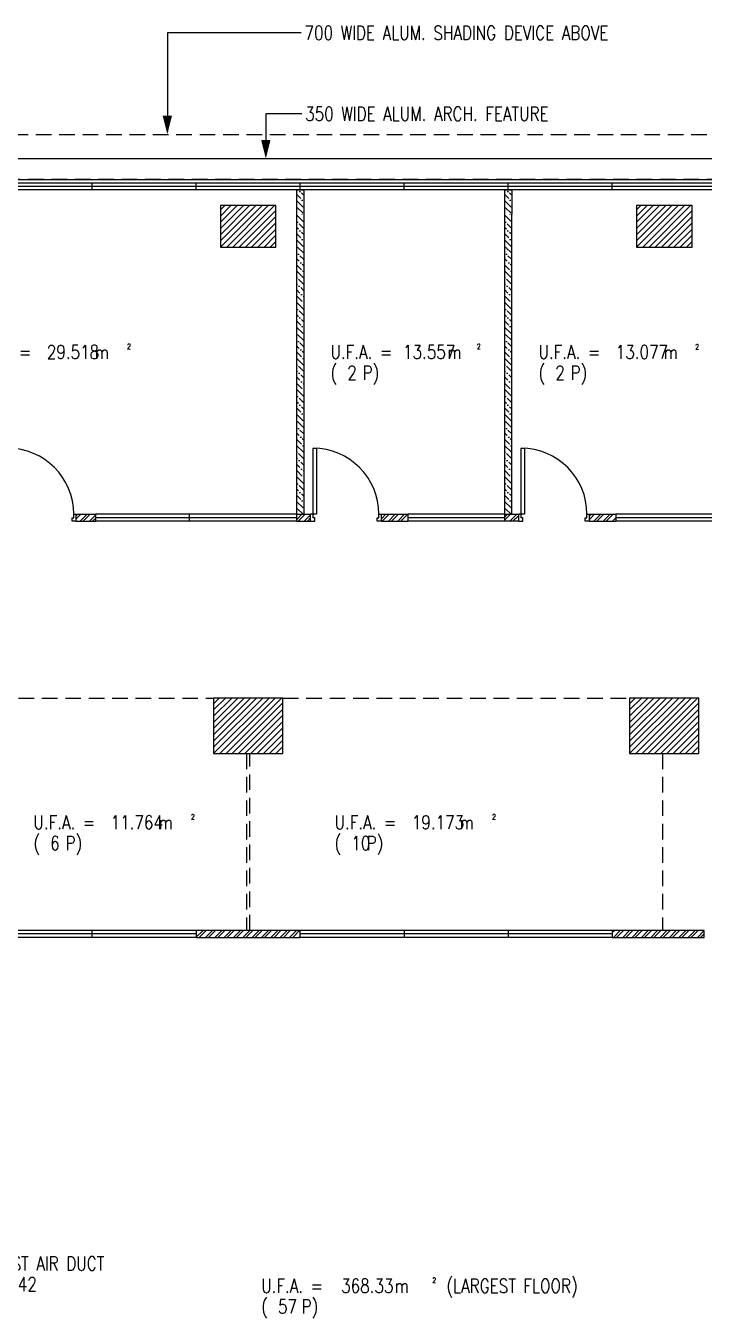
# Model space of a CAD drawing. Header units: millimetres. Extents: x -68474 to 336725, y -113450 to 40976.
# Drawn here: x 312818 to 322600, y -27315 to -8684 of the extents above; entities that cross this region are included whole.
import ezdxf

# ---------------------------------------------------------------- set-up
doc = ezdxf.new("R2010")
doc.units = ezdxf.units.MM
doc.header["$LTSCALE"] = 900
doc.linetypes.add('CYT_152$0$HIDDEN', pattern=[0.375, 0.25, -0.125])
for name, color, linetype in [('CYT_152$0$HATCH', 8, 'Continuous'), ('CYT_152$0$RLP043_N20', 3, 'Continuous'), ('CYT_152$0$RLP043_T20', 3, 'Continuous'), ('CYT_152$0$RLP061', 8, 'Continuous'), ('CYT_152$0$RLP223', 4, 'Continuous'), ('CYT_152$0$RLP223_C', 1, 'Continuous'), ('CYT_152$0$RLP223_H', 8, 'Continuous'), ('CYT_152$0$RLP280', 6, 'Continuous'), ('CYT_152$0$RLP314', 9, 'Continuous'), ('CYT_152$0$RLP315', 1, 'Continuous')]:
    doc.layers.add(name, color=color, linetype=linetype)
doc.styles.add('CYT_152$0$RLP-SIMPLEX', font='SIMPLEX.shx', dxfattribs={"width": 0.8})
doc.styles.add('CYT_152$0$Standard', font='simplex.shx')
pattern_1 = [(45, (271025, -42775), (-67.35192, 67.35192), []), (45, (271069.9, -42775), (-67.35192, 67.35192), [])]

# ---------------------------------------------------------------- blocks, each defined once
blk = doc.blocks.new('CYT_152$0$ED900L')
blk.add_lwpolyline([(85, 100), (35, 100), (35, 1050), (85, 1050)], close=True)
for points in [[(0, 0), (60, 0), (60, 50), (35, 50), (35, 100), (0, 100)], [(1020, 0), (960, 0), (960, 50), (985, 50), (985, 100), (1020, 100)]]:
    blk.add_lwpolyline(points)
blk.add_arc((35, 100), 950, 0, 90)
blk = doc.blocks.new('CYT_152')
at = {"layer": 'CYT_152$0$HATCH'}
h = blk.add_hatch(dxfattribs=at)
h.set_pattern_fill('ANSI31', color=256, scale=20, style=0)
h.set_pattern_definition([(45, (315625, -11875), (-44.9013, 44.9013), [])])
h.paths.add_polyline_path([(315625, -11275), (315625, -11875), (316425, -11875), (316425, -11275)])
h = blk.add_hatch(dxfattribs=at)
h.set_pattern_fill('ANSI31', color=256, scale=20, style=0)
h.set_pattern_definition([(45, (321625, -11875), (-44.9013, 44.9013), [])])
h.paths.add_polyline_path([(321625, -11275), (321625, -11875), (322425, -11875), (322425, -11275)])
h = blk.add_hatch(dxfattribs=at)
h.set_pattern_fill('ANSI31', color=256, scale=20, style=0)
h.set_pattern_definition([(45, (315525, -19175), (-44.9013, 44.9013), [])])
h.paths.add_polyline_path([(315525, -19175), (316525, -19175), (316525, -18375), (315525, -18375)])
h = blk.add_hatch(dxfattribs=at)
h.set_pattern_fill('ANSI31', color=256, scale=20, style=0)
h.set_pattern_definition([(45, (321525, -19175), (-44.9013, 44.9013), [])])
h.paths.add_polyline_path([(321525, -19175), (322525, -19175), (322525, -18375), (321525, -18375)])
at = {"layer": 'CYT_152$0$RLP061'}
h = blk.add_hatch(dxfattribs=at)
h.set_pattern_fill('ANSI36', color=1, scale=20, angle=90, style=0)
h.set_pattern_definition([(135, (316725, -15725), (-123.4785, 33.676), [158.75, -31.75, 0, -31.75])])
h.paths.add_polyline_path([(316725, -15725), (316825, -15725), (316825, -11400), (316725, -11400)])
h = blk.add_hatch(dxfattribs=at)
h.set_pattern_fill('ANSI36', color=1, scale=20, angle=90, style=0)
h.set_pattern_definition([(135, (319725, -15725), (-123.4785, 33.676), [158.75, -31.75, 0, -31.75])])
h.paths.add_polyline_path([(319725, -15725), (319825, -15725), (319825, -11400), (319725, -11400)])
at = {"layer": 'CYT_152$0$RLP223_H'}
h = blk.add_hatch(dxfattribs=at)
h.set_pattern_fill('ANSI36', color=1, scale=20, angle=90, style=0)
h.set_pattern_definition([(135, (316725, -11386.34), (-123.479, 33.676), [158.75, -31.75, 0, -31.75])])
h.paths.add_polyline_path([(316725, -11050), (316825, -11050), (316825, -11386.34), (316725, -11386.34)])
h = blk.add_hatch(dxfattribs=at)
h.set_pattern_fill('ANSI36', color=1, scale=20, angle=90, style=0)
h.set_pattern_definition([(135, (319725, -11386.34), (-123.479, 33.676), [158.75, -31.75, 0, -31.75])])
h.paths.add_polyline_path([(319725, -11050), (319825, -11050), (319825, -11386.34), (319725, -11386.34)])
h = blk.add_hatch(dxfattribs=at)
h.set_pattern_fill('ANSI32', color=256, scale=10, style=0)
h.set_pattern_definition([(45, (271025, -42775), (-67.35192, 67.35192), []), (45, (271069.9, -42775), (-67.35192, 67.35192), [])])
h.paths.add_polyline_path([(313545, -15725), (313545, -15825), (313825, -15825), (313825, -15725)])
h = blk.add_hatch(dxfattribs=at)
h.set_pattern_fill('ANSI32', color=256, scale=10, style=0)
h.set_pattern_definition(pattern_1)
h.paths.add_polyline_path([(316925, -15725), (316725, -15725), (316725, -15825), (316925, -15825)])
h = blk.add_hatch(dxfattribs=at)
h.set_pattern_fill('ANSI32', color=256, scale=10, style=0)
h.set_pattern_definition(pattern_1)
h.paths.add_polyline_path([(317945, -15725), (317945, -15825), (318325, -15825), (318325, -15725)])
h = blk.add_hatch(dxfattribs=at)
h.set_pattern_fill('ANSI32', color=256, scale=10, style=0)
h.set_pattern_definition(pattern_1)
h.paths.add_polyline_path([(319925, -15725), (319725, -15725), (319725, -15825), (319925, -15825)])
h = blk.add_hatch(dxfattribs=at)
h.set_pattern_fill('ANSI32', color=256, scale=10, style=0)
h.set_pattern_definition(pattern_1)
h.paths.add_polyline_path([(321325, -15825), (321325, -15725), (320945, -15725), (320945, -15825)])
h = blk.add_hatch(dxfattribs=at)
h.set_pattern_fill('ANSI32', color=256, scale=10, style=0)
h.set_pattern_definition([(45, (314870, -21825), (-67.352, 67.352), []), (45, (314914.9, -21825), (-67.352, 67.352), [])])
h.paths.add_polyline_path([(315275, -21725), (316775, -21725), (316775, -21825), (315275, -21825)])
h = blk.add_hatch(dxfattribs=at)
h.set_pattern_fill('ANSI32', color=256, scale=10, style=0)
h.set_pattern_definition([(45, (271025, -42725), (-67.35192, 67.35192), []), (45, (271069.9, -42725), (-67.35192, 67.35192), [])])
h.paths.add_polyline_path([(322600, -21825), (322600, -21725), (321275, -21725), (321275, -21825)])
at = {"layer": 'CYT_152$0$RLP043_T20'}
for p, q in [((314858.34, -8783.75), (314858.34, -10208.45)), ((316787.25, -8783.75), (314858.34, -8783.75)), ((316798.72, -9952.78), (316278.66, -9952.78)), ((316278.66, -9952.78), (316278.66, -10558.45))]:
    blk.add_line(p, q, dxfattribs=at)
for points in [[(314858.34, -10250, 0, 135, 0), (314858.34, -9980, 135, 135, 0)], [(316278.66, -10600, 0, 135, 0), (316278.66, -10330, 135, 135, 0)]]:
    blk.add_lwpolyline(points, format="xyseb", dxfattribs=at)
at = {"layer": 'CYT_152$0$RLP223'}
for p, q in [((316725, -15825), (316725, -11400)), ((316825, -11400), (316825, -15725)), ((319725, -15825), (319725, -11400)), ((319825, -15725), (319825, -11400)), ((313545, -15725), (313825, -15725)), ((313545, -15825), (313545, -15725)), ((313545, -15825), (313825, -15825)), ((313825, -15825), (313825, -15725)), ((316725, -15725), (316925, -15725)), ((316925, -15825), (316925, -15725)), ((317945, -15825), (317945, -15725)), ((317945, -15725), (318325, -15725)), ((317945, -15825), (318325, -15825)), ((319725, -15725), (319925, -15725)), ((319925, -15825), (319725, -15825)), ((319925, -15825), (319925, -15725)), ((320945, -15725), (321325, -15725)), ((320945, -15825), (320945, -15725)), ((320945, -15825), (321325, -15825))]:
    blk.add_line(p, q, dxfattribs=at)
for points in [[(316725, -11400), (316725, -11050), (316825, -11050), (316825, -11400)], [(319725, -11400), (319725, -11050), (319825, -11050), (319825, -11400)], [(316725, -15825), (316925, -15825)], [(318325, -15725), (318325, -15825)], [(321325, -15725), (321325, -15825)]]:
    blk.add_lwpolyline(points, dxfattribs=at)
at = {"layer": 'CYT_152$0$RLP223', "color": 8, "linetype": 'CYT_152$0$HIDDEN'}
blk.add_lwpolyline([(312375, -18375), (315525, -18375), (315525, -19175), (316000, -19175), (316000, -21725), (312375, -21725), (312375, -18375)], close=True, dxfattribs=at)
blk.add_lwpolyline([(321525, -18375), (321525, -19175), (322000, -19175), (322000, -21725), (316050, -21725), (316050, -19175), (316525, -19175), (316525, -18375), (316525, -18375), (316525, -18375), (321525, -18375), (321525, -18375), (321525, -18375)], dxfattribs=at)
at = {"layer": 'CYT_152$0$RLP223'}
for points in [[(316775, -21725), (315275, -21725), (315275, -21825), (316775, -21825)], [(322600, -21725), (321275, -21725), (321275, -21825), (322600, -21825)]]:
    blk.add_lwpolyline(points, close=True, dxfattribs=at)
at = {"layer": 'CYT_152$0$RLP223_C', "linetype": 'CYT_152$0$HIDDEN'}
blk.add_lwpolyline([(336162.5, -20975), (335675, -20975), (335675, -20325), (336025, -20325), (336025, -10900), (309225, -10900), (309225, -12550), (308575, -12375.83), (308575, -10250), (336675, -10250), (336675, -20975)], close=True, dxfattribs=at)
at = {"layer": 'CYT_152$0$RLP223_C'}
blk.add_lwpolyline([(308925, -10600), (308925, -12469.62), (309225, -12550), (309225, -10900), (336025, -10900), (336025, -20325), (335675, -20325), (335675, -20625), (336325, -20625), (336325, -10600), (336325, -10600), (308925, -10600)], dxfattribs=at)
at = {"layer": 'CYT_152$0$RLP280'}
for points in [[(315625, -11275), (315625, -11875), (316425, -11875), (316425, -11275)], [(321625, -11275), (321625, -11875), (322425, -11875), (322425, -11275)], [(315525, -19175), (316525, -19175), (316525, -18375), (315525, -18375)], [(321525, -19175), (322525, -19175), (322525, -18375), (321525, -18375)]]:
    blk.add_lwpolyline(points, close=True, dxfattribs=at)
at = {"layer": 'CYT_152$0$RLP314'}
for p, q in [((335975, -10950), (309275, -10950)), ((313775, -11050), (313775, -10950)), ((315275, -11050), (315275, -10950)), ((316775, -11050), (316775, -10950)), ((318275, -11050), (318275, -10950)), ((319775, -11050), (319775, -10950)), ((321275, -11050), (321275, -10950)), ((335925, -11000), (309325, -11000)), ((335875, -11050), (309375, -11050)), ((316725, -15725), (313825, -15725)), ((316725, -15775), (313825, -15775)), ((316725, -15825), (313825, -15825)), ((319725, -15725), (318325, -15725)), ((319725, -15775), (318325, -15775)), ((319725, -15825), (318325, -15825)), ((322725, -15725), (321325, -15725)), ((322725, -15775), (321325, -15775)), ((322725, -15825), (321325, -15825)), ((313775, -21825), (313775, -21725)), ((318275, -21725), (318275, -21825)), ((319775, -21725), (319775, -21825))]:
    blk.add_line(p, q, dxfattribs=at)
for points in [[(315175, -15725), (315175, -15825)], [(313775, -21725), (312275, -21725)], [(313775, -21775), (312275, -21775)], [(315275, -21725), (313775, -21725)], [(315275, -21775), (313775, -21775)], [(321275, -21725), (316775, -21725)], [(321275, -21775), (316775, -21775)], [(313775, -21825), (312275, -21825)], [(315275, -21825), (313775, -21825)], [(321275, -21825), (316775, -21825)]]:
    blk.add_lwpolyline(points, dxfattribs=at)
at = {"layer": 'CYT_152$0$RLP315'}
for p in [(312525, -15825), (316925, -15825), (319925, -15825)]:
    blk.add_blockref('CYT_152$0$ED900L', p, dxfattribs=at)
at = {"layer": 'CYT_152$0$RLP043_N20', "style": 'CYT_152$0$RLP-SIMPLEX', "width": 0.8}
for s, height, p in [('U.F.A. =       m', 200, (312006.3, -13486.44)), ('29.518', 200, (313120.35, -13486.44)), ('2', 75, (314277.37, -13344.29)), ('U.F.A. =      m', 200, (317210.94, -13486.44)), ('13.557', 200, (318256.91, -13485.52)), ('2', 75, (319320.84, -13344.29)), ('U.F.A. =       m', 200, (320210.94, -13486.44)), ('13.077', 200, (321324.99, -13486.44)), ('2', 75, (322469.39, -13349.54)), ('(   P)', 200, (317210.94, -13786.44)), ('2', 200, (317453.06, -13786.44)), ('(   P)', 200, (320210.94, -13786.44)), ('2', 200, (320453.06, -13786.44)), ('U.F.A. =       m', 200, (312927.06, -20267.25)), ('11.764', 200, (314041.11, -20267.25)), ('2', 75, (315198.13, -20125.1)), ('U.F.A. =       m', 200, (317269.92, -20267.25)), ('19.173', 200, (318383.97, -20267.25)), ('2', 75, (319540.99, -20125.1)), ('(   P)', 200, (312927.06, -20567.25)), ('6', 200, (313169.18, -20567.25)), ('(   P)', 200, (317269.92, -20567.25)), ('10', 200, (317512.04, -20567.25)), ('EXHAUST AIR DUCT', 200, (311920.1, -26625.74)), ('FOR L142', 200, (311920.1, -26925.74)), ('U.F.A. =        m', 200, (316212.93, -26948.16)), ('368.33', 200, (317364.75, -26948.16)), ('2', 75, (318678.16, -26806.01)), ('(LARGEST FLOOR)', 200, (318882.61, -26948.16)), ('(    P)', 200, (316212.93, -27248.16)), ('57', 200, (316455.04, -27248.16))]:
    blk.add_text(s, height=height, dxfattribs=at).set_placement(p)
at = {"layer": 'CYT_152$0$RLP043_T20', "style": 'CYT_152$0$Standard', "width": 0.8}
for s, p in [('700 WIDE ALUM. SHADING DEVICE ABOVE', (316837.26, -8884.36)), ('350 WIDE ALUM. ARCH. FEATURE', (316845.59, -10053.39))]:
    blk.add_text(s, height=200, dxfattribs=at).set_placement(p)

msp = doc.modelspace()

# ---------------------------------------------------------------- block references
msp.add_blockref('CYT_152', (0, 0))

doc.saveas('drawing.dxf')
